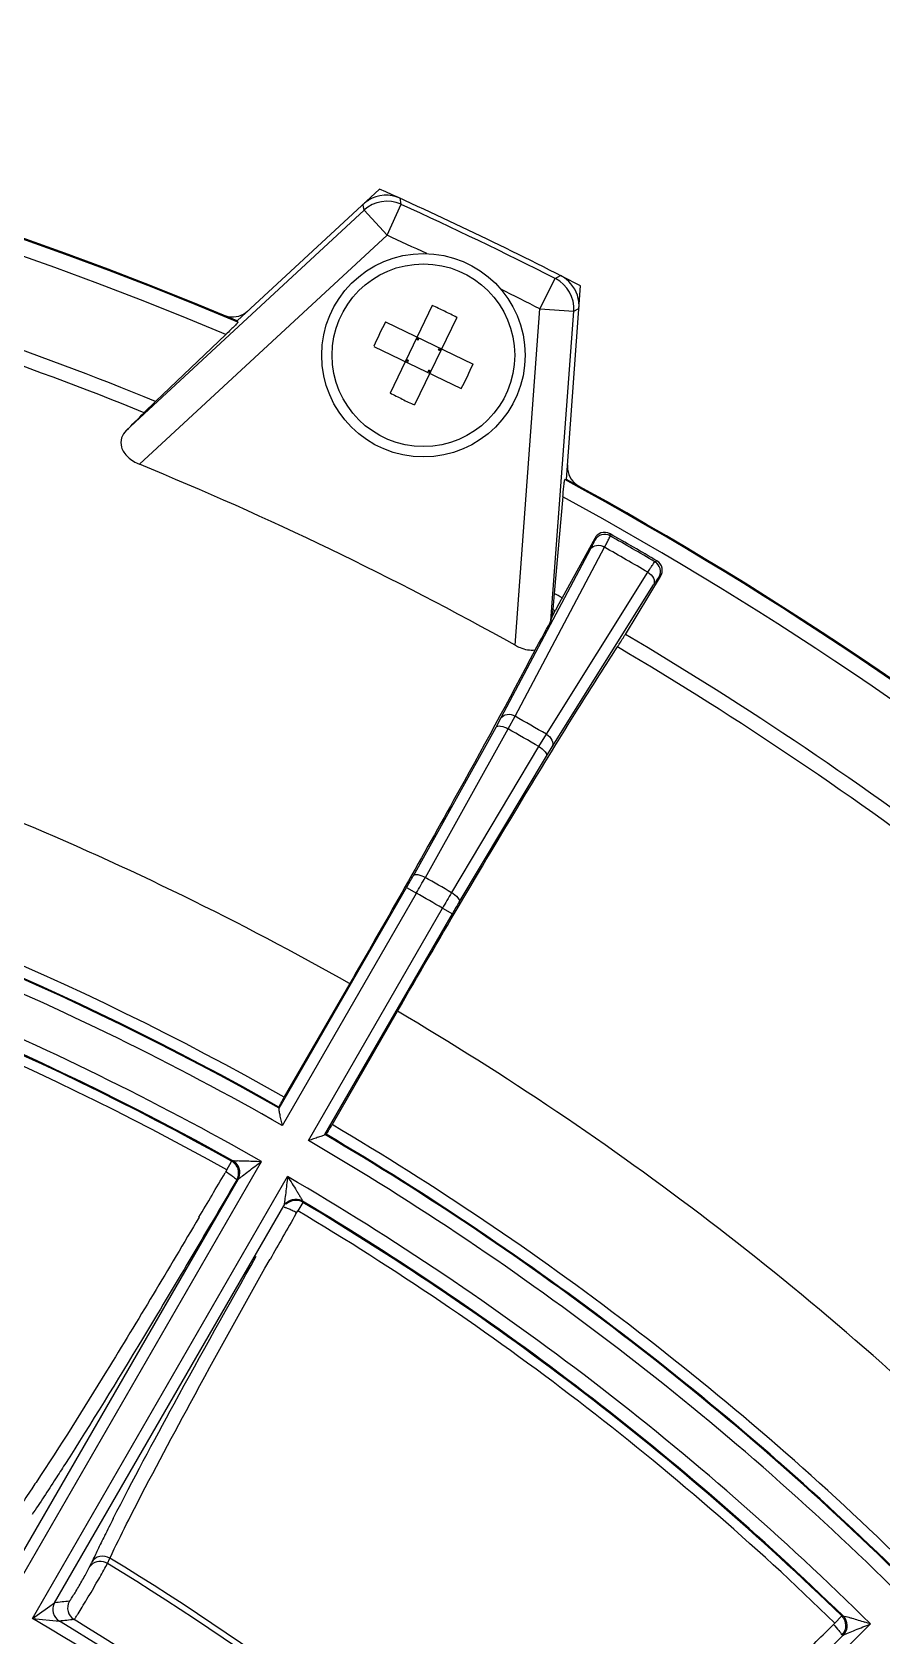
# Model space of a CAD drawing. Header units: millimetres. Extents: x -6 to 705, y -10 to 538.
# Drawn here: x 517.74 to 525.26, y 438.9 to 453.08 of the extents above; entities that cross this region are included whole.
import ezdxf

# ---------------------------------------------------------------- set-up
doc = ezdxf.new("R2010")
doc.units = ezdxf.units.MM
doc.layers.add('\\M+5D7DC\\M+5C4DA\\M+5BFF2\\M+5CFDF', color=7, linetype='Continuous', lineweight=50)

msp = doc.modelspace()

# ---------------------------------------------------------------- linework, layer by layer
at = {"color": 0, "linetype": 'Continuous', "lineweight": -3}
for p, q in [((520.817, 451.696), (519.558, 450.531)), ((520.673, 451.552), (520.671, 451.561)), ((520.883, 451.288), (521.007, 451.561)), ((521.007, 451.561), (520.999, 451.614)), ((520.68, 451.508), (518.575, 449.56)), ((520.68, 451.508), (520.673, 451.552)), ((520.883, 451.288), (520.68, 451.508)), ((520.883, 451.288), (518.694, 449.261)), ((522.236, 450.637), (522.372, 450.904)), ((522.372, 450.904), (522.419, 450.93)), ((522.47, 449.128), (522.596, 450.839)), ((521.283, 450.665), (520.911, 449.891)), ((522.017, 447.661), (522.236, 450.637)), ((522.236, 450.637), (522.535, 450.615)), ((522.333, 447.878), (522.535, 450.615)), ((522.535, 450.615), (522.573, 450.636)), ((522.573, 450.636), (522.575, 450.637)), ((522.575, 450.637), (522.582, 450.641)), ((519.558, 450.531), (519.564, 450.518)), ((520.87, 450.521), (521.644, 450.148)), ((521.5, 450.561), (521.127, 449.787)), ((518.836, 449.818), (519.457, 450.41)), ((520.766, 450.304), (521.54, 449.932)), ((521.158, 450.36), (521.14, 450.368)), ((521.158, 450.36), (521.149, 450.386)), ((521.158, 450.36), (521.167, 450.378)), ((521.339, 450.273), (521.347, 450.291)), ((521.339, 450.273), (521.365, 450.282)), ((521.072, 450.18), (521.045, 450.17)), ((521.072, 450.18), (521.054, 450.188)), ((521.063, 450.161), (521.072, 450.18)), ((521.357, 450.264), (521.339, 450.273)), ((521.243, 450.075), (521.252, 450.093)), ((521.252, 450.093), (521.261, 450.066)), ((521.27, 450.084), (521.252, 450.093)), ((518.734, 449.718), (518.836, 449.818)), ((522.456, 449.126), (522.47, 449.128)), ((522.439, 448.975), (522.363, 448.119)), ((522.721, 448.606), (522.432, 448.08)), ((522.722, 448.591), (522.721, 448.606)), ((522.858, 448.628), (522.856, 448.647)), ((521.894, 447.021), (522.686, 448.515)), ((522.016, 447.033), (522.808, 448.528)), ((522.293, 446.874), (523.191, 448.307)), ((523.253, 448.399), (523.271, 448.408)), ((522.343, 446.761), (523.241, 448.194)), ((522.992, 447.757), (523.303, 448.27)), ((523.289, 448.263), (523.303, 448.27)), ((522.363, 448.119), (522.349, 447.978)), ((522.333, 447.878), (522.341, 447.905)), ((521.848, 446.936), (521.894, 447.021)), ((521.954, 446.921), (522.016, 447.033)), ((521.116, 445.622), (521.848, 446.936)), ((521.222, 445.607), (521.954, 446.921)), ((521.455, 445.473), (522.227, 446.764)), ((522.227, 446.764), (522.293, 446.874)), ((522.293, 446.679), (522.343, 446.761)), ((521.521, 445.388), (522.293, 446.679)), ((519.929, 443.566), (521.056, 445.518)), ((519.957, 443.413), (521.143, 445.468)), ((521.056, 445.518), (521.143, 445.468)), ((520.188, 443.28), (521.374, 445.335)), ((521.374, 445.335), (521.461, 445.285)), ((520.334, 443.333), (521.461, 445.285)), ((520.553, 444.668), (519.974, 443.665)), ((520.397, 443.42), (520.976, 444.424)), ((519.929, 443.566), (519.927, 443.576)), ((520.344, 443.335), (520.334, 443.333)), ((517.516, 439.186), (519.773, 443.095)), ((519.466, 443.021), (519.507, 443.095)), ((519.507, 443.095), (519.508, 443.097)), ((519.508, 443.097), (519.519, 443.1)), ((517.538, 439.424), (519.565, 442.936)), ((517.747, 439.052), (520.004, 442.961)), ((519.466, 443.02), (519.45, 442.993)), ((517.942, 439.191), (519.97, 442.702)), ((520.077, 442.631), (520.093, 442.659)), ((520.137, 442.733), (520.093, 442.659)), ((520.135, 442.744), (520.138, 442.733)), ((518.248, 439.504), (518.27, 439.55)), ((518.395, 439.512), (518.41, 439.539)), ((518.41, 439.539), (518.432, 439.585)), ((517.747, 439.052), (517.942, 439.191)), ((524.905, 439.073), (524.906, 439.074)), ((524.906, 439.075), (524.918, 439.075)), ((517.747, 439.052), (517.984, 439.028)), ((521.97, 435.812), (525.161, 439.004)), ((524.846, 439.011), (524.823, 438.989)), ((524.846, 439.012), (524.905, 439.073)), ((522.053, 436.037), (524.92, 438.904))]:
    msp.add_line(p, q, dxfattribs=at)
for radius in [0.9, 0.808]:
    msp.add_circle((521.205, 450.226), radius, dxfattribs=at)
for centre, radius, start, end in [((506.93, 420.584), 32.491, 67.1169, 112.8831), ((506.93, 420.584), 32.5, 67.1362, 112.8638), ((506.93, 420.584), 32.35, 67.2172, 112.7828), ((520.875, 451.34), 0.3, 121.4103, 132.7332), ((520.883, 451.288), 0.3, 65.5804, 132.7663), ((520.875, 451.341), 0.3, 65.5896, 121.4808), ((506.93, 420.584), 34.07, 62.6246, 65.9468), ((506.93, 420.584), 34.025, 63.0104, 65.561), ((506.93, 420.584), 33.725, 64.9012, 65.561), ((506.93, 420.584), 31.565, 67.8406, 74.2386), ((522.236, 450.637), 0.3, 355.8051, 62.991), ((522.282, 450.663), 0.3, 51.5857, 62.9075), ((522.283, 450.663), 0.299, 7.1498, 51.6793), ((506.93, 420.584), 31.434, 67.9447, 74.2425), ((506.93, 420.584), 33.725, 63.0104, 63.6688), ((519.516, 450.765), 0.2, 247.4108, 258.4268), ((519.517, 450.765), 0.2, 258.3589, 312.8027), ((519.825, 447.36), 3.613, 64.284, 66.1876), ((519.823, 447.356), 3.617, 62.3851, 64.2861), ((522.282, 450.663), 0.3, 355.8393, 7.2443), ((524.076, 448.844), 3.618, 152.3849, 156.1865), ((518.334, 451.609), 3.618, 332.3849, 336.1865), ((522.587, 453.097), 3.617, 242.3851, 244.2861), ((496.225, 472.176), 31.797, 314.6604, 315.0652), ((522.585, 453.092), 3.613, 244.284, 246.1876), ((506.93, 420.584), 30.996, 60.8748, 67.6966), ((522.679, 449.242), 0.2, 175.8353, 186.9288), ((522.679, 449.242), 0.2, 186.8649, 241.2307), ((506.93, 420.584), 32.491, 16.0271, 61.4545), ((506.93, 420.584), 32.5, 16.0461, 61.4352), ((506.93, 420.584), 32.35, 16.2302, 61.3542), ((522.808, 448.541), 0.1, 60.491, 149.8706), ((506.93, 420.584), 32.267, 59.5751, 60.4249), ((506.93, 420.584), 32.251, 59.5945, 60.4055), ((506.93, 420.584), 32.139, 59.6054, 60.3946), ((523.202, 448.313), 0.1, 330.1294, 59.509), ((506.93, 420.584), 31.565, 60.5865, 60.7308), ((550.935, 444.721), 28.771, 173.501, 173.646), ((505.597, 456.4), 18.775, 333.0994, 333.3042), ((506.93, 420.584), 31.434, 60.5805, 60.6267), ((506.93, 420.584), 31.565, 45.7614, 59.4135), ((506.93, 420.584), 31.434, 45.7575, 59.4195), ((506.93, 420.584), 27.669, 60.5059, 74.2941), ((506.93, 420.584), 30.449, 59.6991, 60.3009), ((506.93, 420.584), 30.321, 59.7026, 60.2974), ((506.93, 420.584), 26.511, 60.528, 74.2633), ((506.93, 420.584), 26.284, 60.2909, 74.7091), ((506.93, 420.584), 26.404, 60.5079, 74.278), ((506.93, 420.584), 26.411, 60.5227, 74.2633), ((514.02, 449.581), 8.125, 329.9944, 330.8393), ((508.636, 452.671), 14.432, 330.0624, 330.6966), ((506.93, 420.584), 28.816, 59.7326, 60.2674), ((506.93, 420.584), 25.916, 60.295, 74.705), ((506.93, 420.584), 28.657, 59.7332, 60.2668), ((533.864, 438.105), 14.432, 149.3034, 149.9376), ((506.93, 420.584), 25.796, 60.7899, 74.2101), ((506.93, 420.584), 25.788, 60.8086, 74.1914), ((528.497, 441.223), 8.125, 149.1607, 150.0056), ((506.93, 420.584), 25.701, 60.8064, 74.1936), ((506.93, 420.584), 27.669, 45.7059, 59.4941), ((506.93, 420.584), 26.404, 45.722, 59.4921), ((506.93, 420.584), 26.411, 45.7367, 59.4773), ((506.93, 420.584), 26.511, 45.7367, 59.472), ((506.93, 420.584), 26.284, 45.2909, 59.7091), ((418.4, 502.08), 117.057, 329.46112, 329.68395), ((506.93, 420.584), 25.916, 45.295, 59.705), ((620.908, 385.153), 116.063, 150.31495, 150.54352), ((506.93, 420.584), 25.701, 45.8064, 59.1936), ((506.93, 420.584), 25.796, 45.7899, 59.2101), ((506.93, 420.584), 25.788, 45.8086, 59.1914), ((535.212, 431.379), 18.81, 152.9403, 153.4558), ((530.154, 433.901), 13.158, 153.4363, 154.0568), ((526.248, 435.797), 8.816, 154.0286, 154.8002), ((506.93, 420.584), 22.159, 46.2007, 58.7993), ((506.93, 420.584), 22.211, 46.1867, 58.8133), ((518.046, 439.131), 0.12, 150.0675, 239.0366), ((522.563, 397.097), 42.347, 96.0862, 96.2647), ((518.177, 439.145), 0.12, 150.0368, 238.7343), ((506.93, 420.584), 21.403, 45.3572, 59.6428), ((522.69, 397.193), 42.099, 96.2394, 96.4182), ((506.93, 420.584), 21.503, 45.9364, 59.0636), ((506.93, 420.584), 21.582, 46.214, 58.786), ((442.509, 522.216), 117.057, 314.46113, 314.68395), ((517.535, 414.496), 25.667, 72.7152, 72.834)]:
    msp.add_arc(centre, radius, start, end, dxfattribs=at)
msp.add_ellipse((521.989, 447.282), major_axis=(0.345, 0.598), ratio=0.015176, start_param=-0.961113, end_param=-0.05762, dxfattribs=at)
for points, knots in [([(519.564, 450.518), (519.565, 450.517), (519.561, 450.514), (519.557, 450.508), (519.547, 450.498), (519.529, 450.479), (519.498, 450.45), (519.472, 450.424), (519.457, 450.41)], [0, 0, 0, 0, 0.020548, 0.07485, 0.162106, 0.280323, 0.59787, 1, 1, 1, 1]), ([(518.575, 449.56), (518.557, 449.542), (518.526, 449.496), (518.527, 449.404), (518.589, 449.316), (518.656, 449.277), (518.694, 449.261)], [0, 0, 0, 0, 0.198403, 0.411189, 0.679678, 1, 1, 1, 1]), ([(522.439, 448.975), (522.44, 448.995), (522.444, 449.031), (522.448, 449.074), (522.451, 449.1), (522.453, 449.113), (522.455, 449.12), (522.455, 449.125), (522.456, 449.126)], [0, 0, 0, 0, 0.40213, 0.719677, 0.837894, 0.92515, 0.979452, 1, 1, 1, 1]), ([(522.686, 448.515), (522.691, 448.525), (522.7, 448.543), (522.712, 448.565), (522.718, 448.58), (522.722, 448.588), (522.722, 448.591)], [0, 0, 0, 0, 0.400183, 0.705778, 0.907465, 1, 1, 1, 1]), ([(522.856, 448.647), (522.833, 448.661), (522.774, 448.666), (522.732, 448.628), (522.721, 448.606)], [0, 0, 0, 0, 0.524597, 1, 1, 1, 1]), ([(522.808, 448.528), (522.815, 448.541), (522.827, 448.564), (522.843, 448.594), (522.852, 448.614), (522.857, 448.624), (522.858, 448.628)], [0, 0, 0, 0, 0.400786, 0.706724, 0.908374, 1, 1, 1, 1]), ([(522.686, 448.515), (522.696, 448.532), (522.742, 448.553), (522.787, 448.54), (522.808, 448.528)], [0, 0, 0, 0, 0.445143, 1, 1, 1, 1]), ([(523.191, 448.307), (523.199, 448.319), (523.213, 448.341), (523.231, 448.37), (523.244, 448.388), (523.25, 448.398), (523.253, 448.399)], [0, 0, 0, 0, 0.400564, 0.706522, 0.908295, 1, 1, 1, 1]), ([(523.191, 448.307), (523.212, 448.294), (523.246, 448.262), (523.251, 448.212), (523.241, 448.194)], [0, 0, 0, 0, 0.554857, 1, 1, 1, 1]), ([(523.303, 448.27), (523.316, 448.291), (523.328, 448.346), (523.294, 448.395), (523.271, 448.408)], [0, 0, 0, 0, 0.475296, 1, 1, 1, 1]), ([(523.241, 448.194), (523.247, 448.204), (523.258, 448.22), (523.272, 448.242), (523.282, 448.255), (523.287, 448.262), (523.289, 448.263)], [0, 0, 0, 0, 0.399969, 0.705579, 0.907387, 1, 1, 1, 1]), ([(522.432, 448.08), (522.426, 448.069), (522.405, 448.031), (522.385, 447.993), (522.371, 447.965)], [0, 0, 0, 0, 0.292687, 1, 1, 1, 1]), ([(522.922, 447.647), (522.927, 447.654), (522.951, 447.691), (522.974, 447.728), (522.992, 447.757)], [0, 0, 0, 0, 0.203482, 1, 1, 1, 1]), ([(522.193, 447.62), (521.96, 447.173), (521.419, 446.185), (520.864, 445.206), (520.553, 444.668)], [0, 0, 0, 0, 0.448026, 1, 1, 1, 1]), ([(520.976, 444.424), (521.336, 445.048), (521.854, 445.928), (522.508, 446.999), (522.794, 447.451), (522.922, 447.647)], [0, 0, 0, 0, 0.573971, 0.81362, 1, 1, 1, 1]), ([(522.017, 447.661), (522.031, 447.653), (522.086, 447.626), (522.149, 447.614), (522.193, 447.62)], [0, 0, 0, 0, 0.267773, 1, 1, 1, 1]), ([(521.894, 447.021), (521.904, 447.037), (521.95, 447.059), (521.995, 447.045), (522.016, 447.033)], [0, 0, 0, 0, 0.445124, 1, 1, 1, 1]), ([(521.848, 446.936), (521.855, 446.948), (521.902, 446.947), (521.934, 446.933), (521.954, 446.921)], [0, 0, 0, 0, 0.368276, 1, 1, 1, 1]), ([(522.227, 446.764), (522.247, 446.752), (522.275, 446.732), (522.299, 446.692), (522.293, 446.679)], [0, 0, 0, 0, 0.631725, 1, 1, 1, 1]), ([(522.293, 446.874), (522.314, 446.861), (522.348, 446.829), (522.352, 446.779), (522.343, 446.761)], [0, 0, 0, 0, 0.554876, 1, 1, 1, 1]), ([(521.116, 445.622), (521.123, 445.634), (521.17, 445.633), (521.201, 445.619), (521.222, 445.607)], [0, 0, 0, 0, 0.368276, 1, 1, 1, 1]), ([(521.455, 445.473), (521.475, 445.461), (521.503, 445.441), (521.527, 445.4), (521.521, 445.388)], [0, 0, 0, 0, 0.631724, 1, 1, 1, 1]), ([(519.974, 443.665), (519.967, 443.654), (519.956, 443.634), (519.941, 443.607), (519.931, 443.589), (519.928, 443.58), (519.926, 443.577), (519.927, 443.576)], [0, 0, 0, 0, 0.373987, 0.694425, 0.913042, 0.974058, 1, 1, 1, 1]), ([(519.957, 443.413), (519.953, 443.429), (519.946, 443.46), (519.938, 443.497), (519.933, 443.525), (519.93, 443.542), (519.928, 443.555), (519.929, 443.562), (519.929, 443.565)], [0, 0, 0, 0, 0.314743, 0.61212, 0.743873, 0.858492, 0.952506, 1, 1, 1, 1]), ([(520.333, 443.331), (520.33, 443.331), (520.325, 443.326), (520.312, 443.321), (520.296, 443.315), (520.269, 443.306), (520.233, 443.294), (520.203, 443.285), (520.188, 443.28)], [0, 0, 0, 0, 0.047575, 0.141519, 0.256088, 0.387849, 0.685253, 1, 1, 1, 1]), ([(520.344, 443.335), (520.345, 443.336), (520.346, 443.339), (520.352, 443.346), (520.363, 443.364), (520.379, 443.389), (520.391, 443.409), (520.397, 443.42)], [0, 0, 0, 0, 0.025942, 0.086958, 0.305575, 0.626013, 1, 1, 1, 1]), ([(519.52, 443.1), (519.519, 443.1), (519.526, 443.102), (519.534, 443.101), (519.56, 443.102), (519.59, 443.101), (519.637, 443.1), (519.698, 443.097), (519.748, 443.096), (519.773, 443.095)], [0, 0, 0, 0, 0.009947, 0.04232, 0.147595, 0.276099, 0.414472, 0.703974, 1, 1, 1, 1]), ([(519.554, 442.932), (519.567, 442.955), (519.578, 443.01), (519.553, 443.06), (519.534, 443.078)], [0, 0, 0, 0, 0.499915, 1, 1, 1, 1]), ([(519.566, 442.936), (519.578, 442.959), (519.589, 443.013), (519.563, 443.063), (519.545, 443.081)], [0, 0, 0, 0, 0.498697, 1, 1, 1, 1]), ([(519.566, 442.936), (519.57, 442.941), (519.583, 442.951), (519.613, 442.975), (519.658, 443.009), (519.714, 443.051), (519.753, 443.08), (519.773, 443.095)], [0, 0, 0, 0, 0.073596, 0.186579, 0.44635, 0.720915, 1, 1, 1, 1]), ([(519.554, 442.932), (519.279, 442.462), (518.779, 441.618), (518.267, 440.782), (518.032, 440.414)], [0, 0, 0, 0, 0.555549, 1, 1, 1, 1]), ([(519.458, 443.006), (519.478, 442.994), (519.509, 442.97), (519.54, 442.947), (519.55, 442.936)], [0, 0, 0, 0, 0.620475, 1, 1, 1, 1]), ([(520.004, 442.961), (520.001, 442.937), (519.995, 442.889), (519.987, 442.819), (519.98, 442.763), (519.974, 442.725), (519.972, 442.709), (519.97, 442.703)], [0, 0, 0, 0, 0.278837, 0.553176, 0.812838, 0.925598, 1, 1, 1, 1]), ([(520.004, 442.961), (520.017, 442.94), (520.043, 442.898), (520.076, 442.847), (520.1, 442.806), (520.116, 442.781), (520.129, 442.758), (520.133, 442.751), (520.135, 442.745), (520.134, 442.745)], [0, 0, 0, 0, 0.295631, 0.584768, 0.723016, 0.851396, 0.957046, 0.98955, 1, 1, 1, 1]), ([(519.97, 442.702), (519.983, 442.725), (520.025, 442.762), (520.081, 442.764), (520.106, 442.757)], [0, 0, 0, 0, 0.499138, 1, 1, 1, 1]), ([(519.973, 442.691), (519.973, 442.691), (519.978, 442.69), (519.984, 442.688), (519.995, 442.684), (520.015, 442.676), (520.046, 442.663), (520.071, 442.651), (520.085, 442.645)], [0, 0, 0, 0, 0.028798, 0.090783, 0.185452, 0.309923, 0.629215, 1, 1, 1, 1]), ([(520.138, 442.734), (520.116, 442.747), (520.061, 442.759), (520.01, 442.734), (519.992, 442.716)], [0, 0, 0, 0, 0.499914, 1, 1, 1, 1]), ([(519.22, 442.601), (518.951, 442.145), (518.479, 441.358), (517.993, 440.579), (517.778, 440.256)], [0, 0, 0, 0, 0.576779, 1, 1, 1, 1]), ([(518.461, 439.936), (518.635, 440.278), (519.052, 441.054), (519.481, 441.823), (519.726, 442.256)], [0, 0, 0, 0, 0.435118, 1, 1, 1, 1]), ([(518.616, 439.962), (518.786, 440.295), (519.191, 441.054), (519.61, 441.805), (519.848, 442.229)], [0, 0, 0, 0, 0.435078, 1, 1, 1, 1]), ([(518.032, 440.414), (518.005, 440.372), (517.91, 440.224), (517.814, 440.076), (517.743, 439.972)], [0, 0, 0, 0, 0.28266, 1, 1, 1, 1]), ([(517.778, 440.256), (517.765, 440.237), (517.718, 440.166), (517.67, 440.096), (517.635, 440.045)], [0, 0, 0, 0, 0.274581, 1, 1, 1, 1]), ([(518.432, 439.585), (518.444, 439.613), (518.504, 439.739), (518.567, 439.864), (518.616, 439.962)], [0, 0, 0, 0, 0.214795, 1, 1, 1, 1]), ([(518.073, 439.205), (518.075, 439.205), (518.077, 439.209), (518.082, 439.215), (518.089, 439.226), (518.103, 439.248), (518.125, 439.283), (518.153, 439.33), (518.182, 439.381), (518.215, 439.439), (518.237, 439.479), (518.248, 439.504)], [0, 0, 0, 0, 0.010159, 0.034671, 0.073066, 0.124301, 0.259197, 0.424061, 0.600069, 0.766976, 1, 1, 1, 1]), ([(518.115, 439.042), (518.117, 439.043), (518.12, 439.049), (518.127, 439.058), (518.137, 439.074), (518.157, 439.105), (518.188, 439.156), (518.23, 439.226), (518.276, 439.303), (518.332, 439.399), (518.372, 439.469), (518.395, 439.512)], [0, 0, 0, 0, 0.009095, 0.031281, 0.066102, 0.112737, 0.236697, 0.391182, 0.561172, 0.730075, 1, 1, 1, 1]), ([(518.41, 439.539), (518.388, 439.552), (518.335, 439.565), (518.285, 439.543), (518.267, 439.526)], [0, 0, 0, 0, 0.510477, 1, 1, 1, 1]), ([(518.432, 439.585), (518.405, 439.601), (518.341, 439.613), (518.285, 439.575), (518.27, 439.55)], [0, 0, 0, 0, 0.513745, 1, 1, 1, 1]), ([(524.908, 438.904), (524.93, 438.925), (524.957, 438.99), (524.929, 439.053), (524.907, 439.075)], [0, 0, 0, 0, 0.500102, 1, 1, 1, 1]), ([(524.918, 439.074), (524.917, 439.076), (524.934, 439.071), (524.944, 439.07), (524.97, 439.062), (525.005, 439.052), (525.053, 439.037), (525.091, 439.026), (525.11, 439.019)], [0, 0, 0, 0, 0.035617, 0.13418, 0.260381, 0.39928, 0.694463, 1, 1, 1, 1]), ([(524.834, 439), (524.851, 438.983), (524.874, 438.952), (524.899, 438.921), (524.905, 438.908)], [0, 0, 0, 0, 0.620475, 1, 1, 1, 1]), ([(524.92, 438.904), (524.938, 438.923), (524.963, 438.973), (524.951, 439.027), (524.938, 439.049)], [0, 0, 0, 0, 0.498697, 1, 1, 1, 1]), ([(524.92, 438.904), (524.925, 438.908), (524.941, 438.914), (524.976, 438.93), (525.028, 438.951), (525.094, 438.977), (525.138, 438.995), (525.161, 439.004)], [0, 0, 0, 0, 0.073596, 0.186579, 0.44635, 0.720915, 1, 1, 1, 1])]:
    msp.add_open_spline(points, degree=3, knots=knots, dxfattribs=at)
for points in [[(519.534, 443.078), (519.527, 443.085), (519.518, 443.092), (519.509, 443.097)], [(519.545, 443.081), (519.537, 443.088), (519.529, 443.094), (519.52, 443.1)], [(520.106, 442.757), (520.116, 442.754), (520.126, 442.75), (520.135, 442.744)], [(518.267, 439.526), (518.26, 439.52), (518.253, 439.512), (518.248, 439.504)], [(524.938, 439.049), (524.932, 439.058), (524.926, 439.067), (524.918, 439.074)]]:
    msp.add_open_spline(points, degree=3, dxfattribs=at)
at = {"layer": '\\M+5D7DC\\M+5C4DA\\M+5BFF2\\M+5CFDF', "color": 0, "lineweight": -3}
msp.add_circle((506.93, 420.584), 20, dxfattribs=at)

doc.saveas('drawing.dxf')
